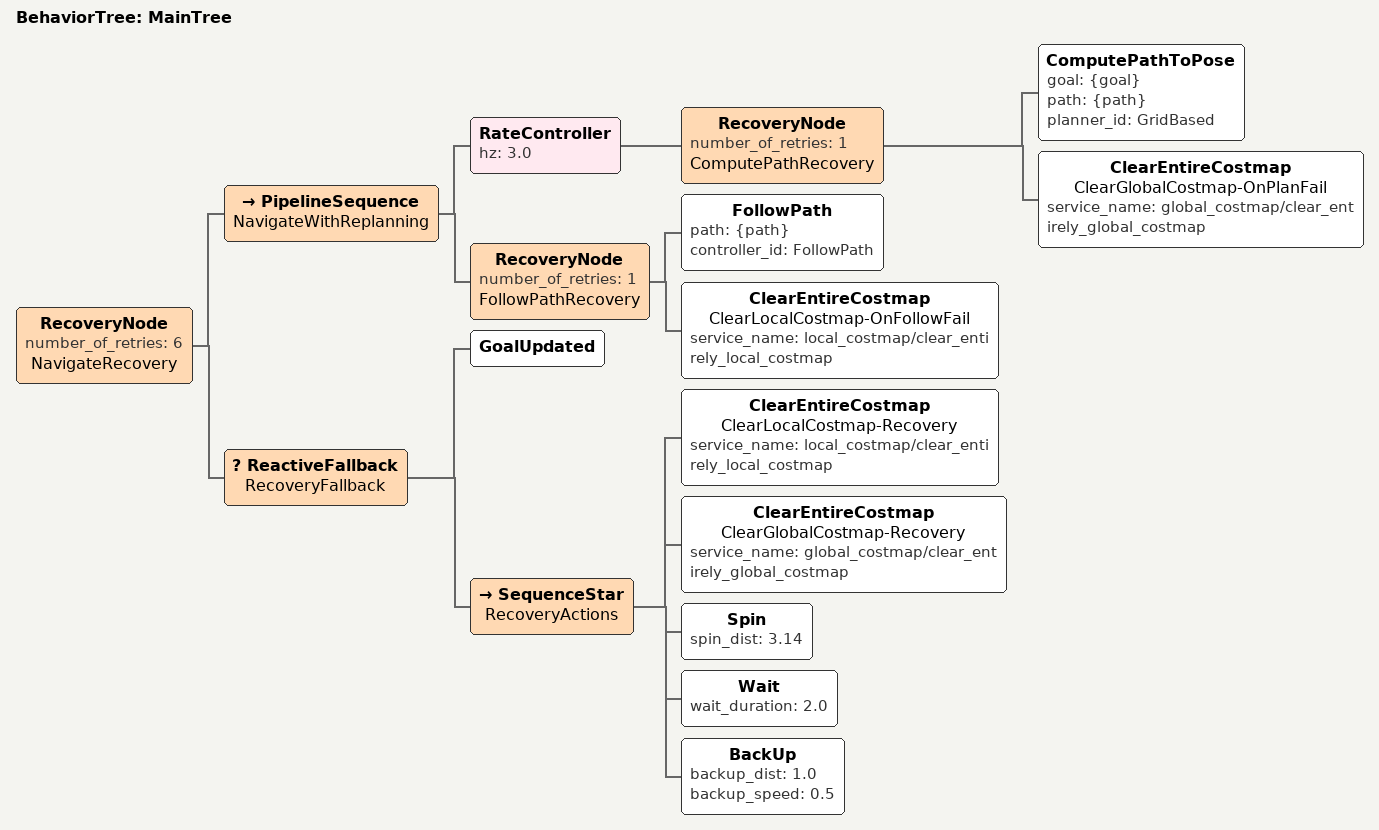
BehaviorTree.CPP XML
<?xml version="1.0"?>
<root main_tree_to_execute="MainTree">
  <BehaviorTree ID="MainTree">
    <RecoveryNode number_of_retries="6" name="NavigateRecovery">

      <!-- ── Normal navigation pipeline ── -->
      <PipelineSequence name="NavigateWithReplanning">

        <!-- Replan at 3 Hz; retry once on planner failure by clearing global costmap -->
        <RateController hz="3.0">
          <RecoveryNode number_of_retries="1" name="ComputePathRecovery">
            <ComputePathToPose goal="{goal}" path="{path}" planner_id="GridBased"/>
            <ClearEntireCostmap name="ClearGlobalCostmap-OnPlanFail"
                                service_name="global_costmap/clear_entirely_global_costmap"/>
          </RecoveryNode>
        </RateController>

        <!-- Follow path; retry once on controller failure by clearing local costmap -->
        <RecoveryNode number_of_retries="1" name="FollowPathRecovery">
          <FollowPath path="{path}" controller_id="FollowPath"/>
          <ClearEntireCostmap name="ClearLocalCostmap-OnFollowFail"
                              service_name="local_costmap/clear_entirely_local_costmap"/>
        </RecoveryNode>

      </PipelineSequence>

      <!-- ── Recovery fallback (fires after inner retries exhausted) ── -->
      <ReactiveFallback name="RecoveryFallback">
        <!-- If goal changed mid-recovery, exit immediately and replan -->
        <GoalUpdated/>

        <SequenceStar name="RecoveryActions">
          <!-- 1. Clear stale obstacle data from both costmaps -->
          <ClearEntireCostmap name="ClearLocalCostmap-Recovery"
                              service_name="local_costmap/clear_entirely_local_costmap"/>
          <ClearEntireCostmap name="ClearGlobalCostmap-Recovery"
                              service_name="global_costmap/clear_entirely_global_costmap"/>
          <!-- 2. Spin in place to re-observe surroundings -->
          <Spin spin_dist="3.14"/>
          <!-- 3. Wait for transient obstacles to clear -->
          <Wait wait_duration="2.0"/>
          <!-- 4. Back up to escape local minima -->
          <BackUp backup_dist="1.0" backup_speed="0.5"/>
        </SequenceStar>

      </ReactiveFallback>

    </RecoveryNode>
  </BehaviorTree>
</root>
